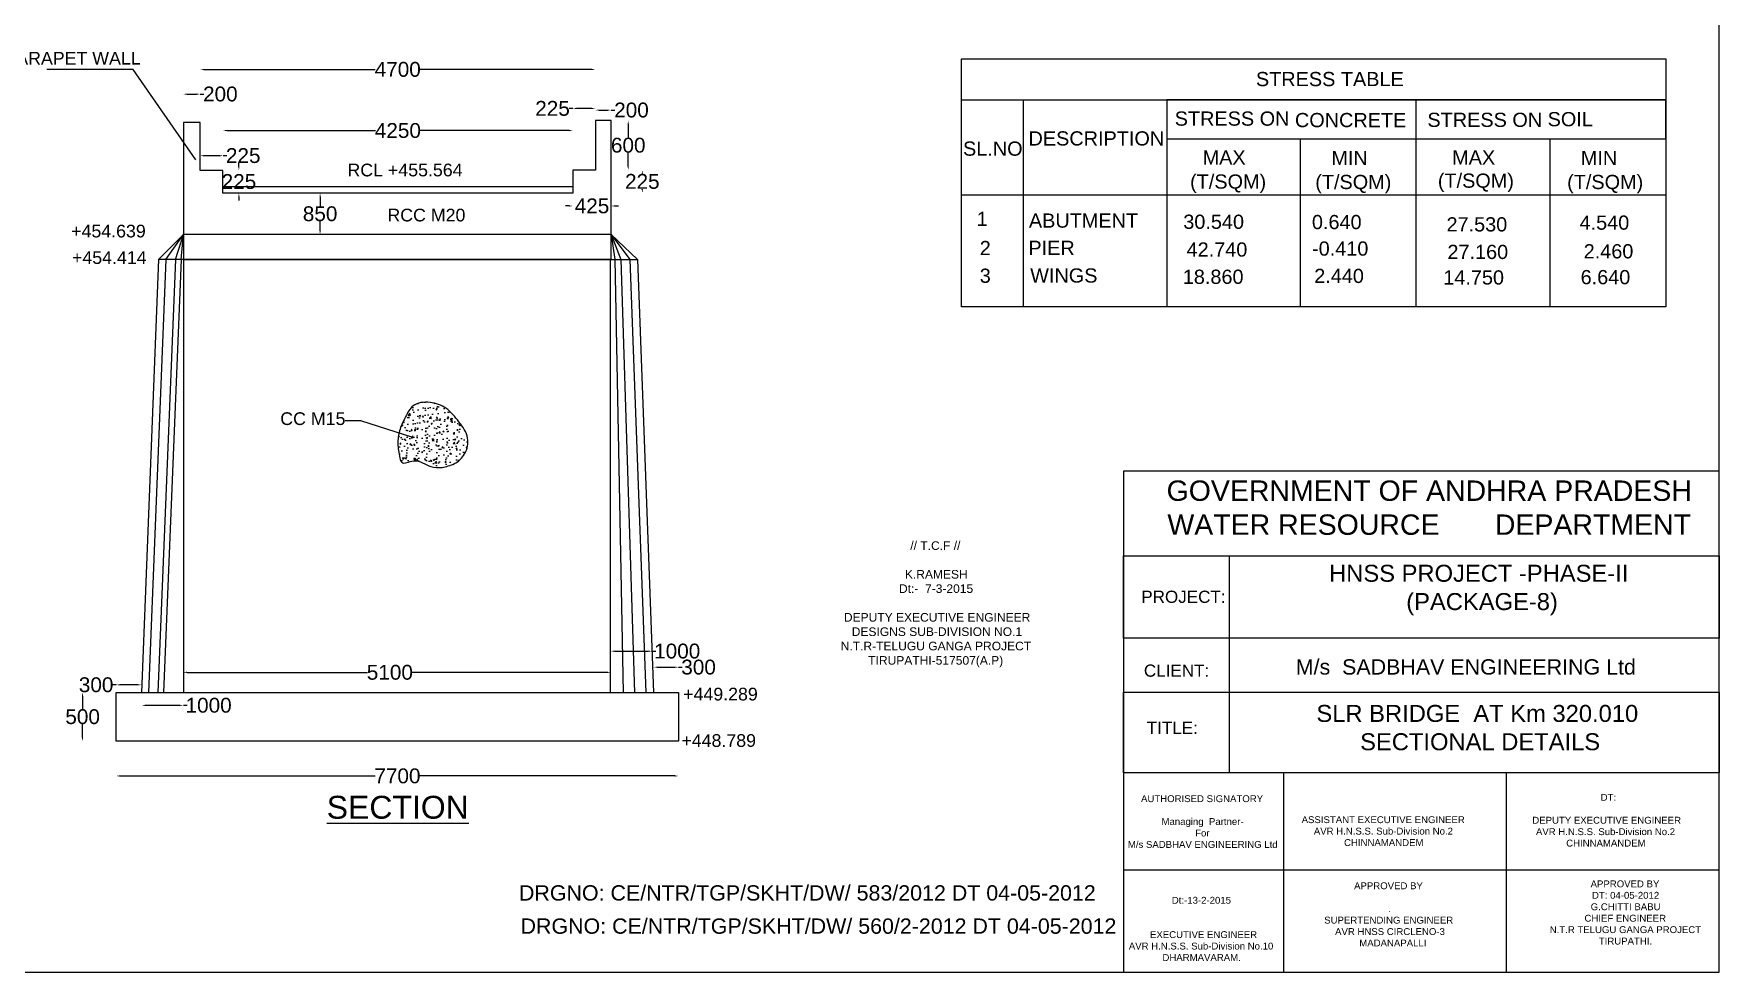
# Model space of a CAD drawing. Header units: inches. Extents: x 488932 to 506141, y -170181 to -158037.
# Drawn here: x 494785 to 506141, y -170181 to -163856 of the extents above; entities that cross this region are included whole.
import ezdxf

# ---------------------------------------------------------------- set-up
doc = ezdxf.new("R2010")
doc.units = ezdxf.units.IN
doc.header["$MEASUREMENT"] = 0
for name, color, linetype in [('DIMENSION', 7, 'Continuous'), ('DRAWING', 7, 'Continuous'), ('TEXT', 7, 'Continuous')]:
    doc.layers.add(name, color=color, linetype=linetype)
doc.styles.get("Standard").update_dxf_attribs({"font": 'arial.ttf'})
doc.dimstyles.new('ST100', dxfattribs={"dimtxt": 100, "dimasz": 25, "dimexe": 0, "dimexo": 300, "dimgap": 0.09, "dimtad": 0, "dimtih": 1, "dimtoh": 1, "dimdec": 0, "dimzin": 0, "dimdsep": 46, "dimtxsty": 'Standard', "dimcen": 0, "dimse1": 1, "dimse2": 1, "dimadec": 0, "dimazin": 0, "dimtfac": 1, "dimtdec": 0, "dimtofl": 0, "dimtmove": 0, "dimatfit": 3, "dimfxl": 2000, "dimtolj": 1, "dimtzin": 0, "dimarcsym": 0})

# ---------------------------------------------------------------- blocks, each defined once
blk = doc.blocks.new('*D78')
at = {"layer": 'Defpoints', "color": 0, "ltscale": 0.4, "transparency": 16777216}
for p in [(495906, -164263), (495793, -164454), (495906, -164454)]:
    blk.add_point(p, dxfattribs=at)
at = {"layer": 'DIMENSION', "color": 0, "lineweight": -2, "ltscale": 0.4, "transparency": 16777216}
for p, q in [((495818, -164263), (495881, -164263)), ((495906, -164263), (495931, -164263))]:
    blk.add_line(p, q, dxfattribs=at)
at = {"layer": 'DIMENSION', "color": 0, "ltscale": 0.4, "transparency": 16777216}
for points in [[(495818, -164259), (495818, -164268), (495793, -164263)], [(495881, -164259), (495881, -164268), (495906, -164263)]]:
    blk.add_solid(points, dxfattribs=at)
at = {"layer": 'DIMENSION', "color": 0, "ltscale": 0.4, "transparency": 16777216, "insert": (496042, -164263), "char_height": 100, "attachment_point": 5}
blk.add_mtext('\\A1;200', dxfattribs=at)
blk = doc.blocks.new('*D79')
at = {"layer": 'Defpoints', "color": 0, "ltscale": 0.4, "transparency": 16777216}
for p in [(498417, -164509), (496060, -164777), (498417, -164775)]:
    blk.add_point(p, dxfattribs=at)
at = {"layer": 'DIMENSION', "color": 0, "lineweight": -2, "ltscale": 0.4, "transparency": 16777216}
for p, q in [((496085, -164509), (497087, -164509)), ((498392, -164509), (497389, -164509))]:
    blk.add_line(p, q, dxfattribs=at)
at = {"layer": 'DIMENSION', "color": 0, "ltscale": 0.4, "transparency": 16777216}
for points in [[(496085, -164504), (496085, -164513), (496060, -164509)], [(498392, -164504), (498392, -164513), (498417, -164509)]]:
    blk.add_solid(points, dxfattribs=at)
at = {"layer": 'DIMENSION', "color": 0, "ltscale": 0.4, "transparency": 16777216, "insert": (497238, -164509), "char_height": 100, "attachment_point": 5}
blk.add_mtext('\\A1;4250', dxfattribs=at)
blk = doc.blocks.new('*D80')
at = {"layer": 'Defpoints', "color": 0, "ltscale": 0.4, "transparency": 16777216}
for p in [(498569, -164097), (495906, -164454), (498569, -166310)]:
    blk.add_point(p, dxfattribs=at)
at = {"layer": 'DIMENSION', "color": 0, "lineweight": -2, "ltscale": 0.4, "transparency": 16777216}
for p, q in [((495931, -164097), (497086, -164097)), ((498544, -164097), (497388, -164097))]:
    blk.add_line(p, q, dxfattribs=at)
at = {"layer": 'DIMENSION', "color": 0, "ltscale": 0.4, "transparency": 16777216}
for points in [[(495931, -164093), (495931, -164101), (495906, -164097)], [(498544, -164093), (498544, -164101), (498569, -164097)]]:
    blk.add_solid(points, dxfattribs=at)
at = {"layer": 'DIMENSION', "color": 0, "ltscale": 0.4, "transparency": 16777216, "insert": (497237, -164097), "char_height": 100, "attachment_point": 5}
blk.add_mtext('\\A1;4700', dxfattribs=at)
blk = doc.blocks.new('*D81')
at = {"layer": 'Defpoints', "color": 0, "ltscale": 0.4, "transparency": 16777216}
for p in [(498417, -164360), (498417, -164509), (498569, -164501)]:
    blk.add_point(p, dxfattribs=at)
at = {"layer": 'DIMENSION', "color": 0, "lineweight": -2, "ltscale": 0.4, "transparency": 16777216}
for p, q in [((498417, -164360), (498392, -164360)), ((498544, -164360), (498442, -164360))]:
    blk.add_line(p, q, dxfattribs=at)
at = {"layer": 'DIMENSION', "color": 0, "ltscale": 0.4, "transparency": 16777216}
for points in [[(498442, -164356), (498442, -164364), (498417, -164360)], [(498544, -164356), (498544, -164364), (498569, -164360)]]:
    blk.add_solid(points, dxfattribs=at)
at = {"layer": 'DIMENSION', "color": 0, "ltscale": 0.4, "transparency": 16777216, "insert": (498280, -164360), "char_height": 100, "attachment_point": 5}
blk.add_mtext('\\A1;225', dxfattribs=at)
blk = doc.blocks.new('*D82')
at = {"layer": 'Defpoints', "color": 0, "ltscale": 0.4, "transparency": 16777216}
for p in [(498569, -164441), (498675, -164371), (498675, -164441)]:
    blk.add_point(p, dxfattribs=at)
at = {"layer": 'DIMENSION', "color": 0, "lineweight": -2, "ltscale": 0.4, "transparency": 16777216}
for p, q in [((498594, -164371), (498650, -164371)), ((498675, -164371), (498700, -164371))]:
    blk.add_line(p, q, dxfattribs=at)
at = {"layer": 'DIMENSION', "color": 0, "ltscale": 0.4, "transparency": 16777216}
for points in [[(498594, -164367), (498594, -164375), (498569, -164371)], [(498650, -164367), (498650, -164375), (498675, -164371)]]:
    blk.add_solid(points, dxfattribs=at)
at = {"layer": 'DIMENSION', "color": 0, "ltscale": 0.4, "transparency": 16777216, "insert": (498812, -164371), "char_height": 100, "attachment_point": 5}
blk.add_mtext('\\A1;200', dxfattribs=at)
blk = doc.blocks.new('*D83')
at = {"layer": 'Defpoints', "color": 0, "ltscale": 0.4, "transparency": 16777216}
for p in [(498417, -164930), (498675, -164930), (498675, -165017)]:
    blk.add_point(p, dxfattribs=at)
at = {"layer": 'DIMENSION', "color": 0, "lineweight": -2, "ltscale": 0.4, "transparency": 16777216}
for p, q in [((498392, -165017), (498367, -165017)), ((498700, -165017), (498725, -165017))]:
    blk.add_line(p, q, dxfattribs=at)
at = {"layer": 'DIMENSION', "color": 0, "ltscale": 0.4, "transparency": 16777216}
for points in [[(498392, -165013), (498392, -165021), (498417, -165017)], [(498700, -165013), (498700, -165021), (498675, -165017)]]:
    blk.add_solid(points, dxfattribs=at)
at = {"layer": 'DIMENSION', "color": 0, "ltscale": 0.4, "transparency": 16777216, "insert": (498546, -165017), "char_height": 100, "attachment_point": 5}
blk.add_mtext('\\A1;425', dxfattribs=at)
blk = doc.blocks.new('*D77')
at = {"layer": 'Defpoints', "color": 0, "ltscale": 0.4, "transparency": 16777216}
for p in [(498417, -164775), (498417, -164930), (498885, -164930)]:
    blk.add_point(p, dxfattribs=at)
at = {"layer": 'DIMENSION', "color": 0, "lineweight": -2, "ltscale": 0.4, "transparency": 16777216}
for p, q in [((498885, -164800), (498885, -164801)), ((498885, -164905), (498885, -164903))]:
    blk.add_line(p, q, dxfattribs=at)
at = {"layer": 'DIMENSION', "color": 0, "ltscale": 0.4, "transparency": 16777216}
for points in [[(498881, -164800), (498889, -164800), (498885, -164775)], [(498881, -164905), (498889, -164905), (498885, -164930)]]:
    blk.add_solid(points, dxfattribs=at)
at = {"layer": 'DIMENSION', "color": 0, "ltscale": 0.4, "transparency": 16777216, "insert": (498885, -164852), "char_height": 100, "attachment_point": 5}
blk.add_mtext('\\A1;225', dxfattribs=at)
blk = doc.blocks.new('*D84')
at = {"layer": 'Defpoints', "color": 0, "ltscale": 0.4, "transparency": 16777216}
for p in [(496714, -164930), (496714, -165210), (496714, -165210)]:
    blk.add_point(p, dxfattribs=at)
at = {"layer": 'DIMENSION', "color": 0, "lineweight": -2, "ltscale": 0.4, "transparency": 16777216}
for p, q in [((496714, -164955), (496714, -165018)), ((496714, -165185), (496714, -165121))]:
    blk.add_line(p, q, dxfattribs=at)
at = {"layer": 'DIMENSION', "color": 0, "ltscale": 0.4, "transparency": 16777216}
for points in [[(496710, -164955), (496718, -164955), (496714, -164930)], [(496710, -165185), (496718, -165185), (496714, -165210)]]:
    blk.add_solid(points, dxfattribs=at)
at = {"layer": 'DIMENSION', "color": 0, "ltscale": 0.4, "transparency": 16777216, "insert": (496714, -165070), "char_height": 100, "attachment_point": 5}
blk.add_mtext('\\A1;850', dxfattribs=at)
blk = doc.blocks.new('*D85')
at = {"layer": 'Defpoints', "color": 0, "ltscale": 0.4, "transparency": 16777216}
for p in [(495793, -168160), (495793, -170140), (498672, -170140)]:
    blk.add_point(p, dxfattribs=at)
at = {"layer": 'DIMENSION', "color": 0, "lineweight": -2, "ltscale": 0.4, "transparency": 16777216}
for p, q in [((495818, -168160), (497034, -168160)), ((498647, -168160), (497333, -168160))]:
    blk.add_line(p, q, dxfattribs=at)
at = {"layer": 'DIMENSION', "color": 0, "ltscale": 0.4, "transparency": 16777216}
for points in [[(495818, -168155), (495818, -168164), (495793, -168160)], [(498647, -168155), (498647, -168164), (498672, -168160)]]:
    blk.add_solid(points, dxfattribs=at)
at = {"layer": 'DIMENSION', "color": 0, "ltscale": 0.4, "transparency": 16777216, "insert": (497184, -168160), "char_height": 100, "attachment_point": 5}
blk.add_mtext('\\A1;5100', dxfattribs=at)
blk = doc.blocks.new('*D86')
at = {"layer": 'Defpoints', "color": 0, "ltscale": 0.4, "transparency": 16777216}
for p in [(498672, -168023), (498950, -168013), (498950, -168017)]:
    blk.add_point(p, dxfattribs=at)
at = {"layer": 'DIMENSION', "color": 0, "lineweight": -2, "ltscale": 0.4, "transparency": 16777216}
for p, q in [((498697, -168017), (498925, -168017)), ((498950, -168017), (498975, -168017))]:
    blk.add_line(p, q, dxfattribs=at)
at = {"layer": 'DIMENSION', "color": 0, "ltscale": 0.4, "transparency": 16777216}
for points in [[(498697, -168013), (498697, -168021), (498672, -168017)], [(498925, -168013), (498925, -168021), (498950, -168017)]]:
    blk.add_solid(points, dxfattribs=at)
at = {"layer": 'DIMENSION', "color": 0, "ltscale": 0.4, "transparency": 16777216, "insert": (499120, -168017), "char_height": 100, "attachment_point": 5}
blk.add_mtext('\\A1;1000', dxfattribs=at)
blk = doc.blocks.new('*D87')
at = {"layer": 'Defpoints', "color": 0, "ltscale": 0.4, "transparency": 16777216}
for p in [(499129, -168125), (498961, -168295), (499129, -168295)]:
    blk.add_point(p, dxfattribs=at)
at = {"layer": 'DIMENSION', "color": 0, "lineweight": -2, "ltscale": 0.4, "transparency": 16777216}
for p, q in [((498986, -168125), (499104, -168125)), ((499129, -168125), (499154, -168125))]:
    blk.add_line(p, q, dxfattribs=at)
at = {"layer": 'DIMENSION', "color": 0, "ltscale": 0.4, "transparency": 16777216}
for points in [[(498986, -168121), (498986, -168129), (498961, -168125)], [(499104, -168121), (499104, -168129), (499129, -168125)]]:
    blk.add_solid(points, dxfattribs=at)
at = {"layer": 'DIMENSION', "color": 0, "ltscale": 0.4, "transparency": 16777216, "insert": (499264, -168125), "char_height": 100, "attachment_point": 5}
blk.add_mtext('\\A1;300', dxfattribs=at)
blk = doc.blocks.new('*D88')
at = {"layer": 'Defpoints', "color": 0, "ltscale": 0.4, "transparency": 16777216}
for p in [(495340, -168244), (495340, -168295), (495511, -168295)]:
    blk.add_point(p, dxfattribs=at)
at = {"layer": 'DIMENSION', "color": 0, "lineweight": -2, "ltscale": 0.4, "transparency": 16777216}
for p, q in [((495340, -168244), (495315, -168244)), ((495486, -168244), (495365, -168244))]:
    blk.add_line(p, q, dxfattribs=at)
at = {"layer": 'DIMENSION', "color": 0, "ltscale": 0.4, "transparency": 16777216}
for points in [[(495365, -168240), (495365, -168248), (495340, -168244)], [(495486, -168240), (495486, -168248), (495511, -168244)]]:
    blk.add_solid(points, dxfattribs=at)
at = {"layer": 'DIMENSION', "color": 0, "ltscale": 0.4, "transparency": 16777216, "insert": (495205, -168244), "char_height": 100, "attachment_point": 5}
blk.add_mtext('\\A1;300', dxfattribs=at)
blk = doc.blocks.new('*D89')
at = {"layer": 'Defpoints', "color": 0, "ltscale": 0.4, "transparency": 16777216}
for p in [(495511, -168295), (495793, -168295), (495793, -168382)]:
    blk.add_point(p, dxfattribs=at)
at = {"layer": 'DIMENSION', "color": 0, "lineweight": -2, "ltscale": 0.4, "transparency": 16777216}
for p, q in [((495536, -168382), (495768, -168382)), ((495793, -168382), (495818, -168382))]:
    blk.add_line(p, q, dxfattribs=at)
at = {"layer": 'DIMENSION', "color": 0, "ltscale": 0.4, "transparency": 16777216}
for points in [[(495536, -168378), (495536, -168386), (495511, -168382)], [(495768, -168378), (495768, -168386), (495793, -168382)]]:
    blk.add_solid(points, dxfattribs=at)
at = {"layer": 'DIMENSION', "color": 0, "ltscale": 0.4, "transparency": 16777216, "insert": (495963, -168382), "char_height": 100, "attachment_point": 5}
blk.add_mtext('\\A1;1000', dxfattribs=at)
blk = doc.blocks.new('*D90')
at = {"layer": 'Defpoints', "color": 0, "ltscale": 0.4, "transparency": 16777216}
for p in [(495340, -168623), (499129, -168623), (499129, -168858)]:
    blk.add_point(p, dxfattribs=at)
at = {"layer": 'DIMENSION', "color": 0, "lineweight": -2, "ltscale": 0.4, "transparency": 16777216}
for p, q in [((495365, -168858), (497086, -168858)), ((499104, -168858), (497383, -168858))]:
    blk.add_line(p, q, dxfattribs=at)
at = {"layer": 'DIMENSION', "color": 0, "ltscale": 0.4, "transparency": 16777216}
for points in [[(495365, -168854), (495365, -168862), (495340, -168858)], [(499104, -168854), (499104, -168862), (499129, -168858)]]:
    blk.add_solid(points, dxfattribs=at)
at = {"layer": 'DIMENSION', "color": 0, "ltscale": 0.4, "transparency": 16777216, "insert": (497235, -168858), "char_height": 100, "attachment_point": 5}
blk.add_mtext('\\A1;7700', dxfattribs=at)
blk = doc.blocks.new('*D91')
at = {"layer": 'Defpoints', "color": 0, "ltscale": 0.4, "transparency": 16777216}
for p in [(495114, -168295), (495340, -168295), (495340, -168623)]:
    blk.add_point(p, dxfattribs=at)
at = {"layer": 'DIMENSION', "color": 0, "lineweight": -2, "ltscale": 0.4, "transparency": 16777216}
for p, q in [((495114, -168320), (495114, -168408)), ((495114, -168598), (495114, -168510))]:
    blk.add_line(p, q, dxfattribs=at)
at = {"layer": 'DIMENSION', "color": 0, "ltscale": 0.4, "transparency": 16777216}
for points in [[(495109, -168320), (495118, -168320), (495114, -168295)], [(495109, -168598), (495118, -168598), (495114, -168623)]]:
    blk.add_solid(points, dxfattribs=at)
at = {"layer": 'DIMENSION', "color": 0, "ltscale": 0.4, "transparency": 16777216, "insert": (495114, -168459), "char_height": 100, "attachment_point": 5}
blk.add_mtext('\\A1;500', dxfattribs=at)
blk = doc.blocks.new('*D92')
at = {"layer": 'Defpoints', "color": 0, "ltscale": 0.4, "transparency": 16777216}
for p in [(496060, -164777), (496167, -164777), (496060, -164930)]:
    blk.add_point(p, dxfattribs=at)
at = {"layer": 'DIMENSION', "color": 0, "lineweight": -2, "ltscale": 0.4, "transparency": 16777216}
for p, q in [((496167, -164752), (496167, -164727)), ((496167, -164955), (496167, -164980))]:
    blk.add_line(p, q, dxfattribs=at)
at = {"layer": 'DIMENSION', "color": 0, "ltscale": 0.4, "transparency": 16777216}
for points in [[(496163, -164752), (496171, -164752), (496167, -164777)], [(496163, -164955), (496171, -164955), (496167, -164930)]]:
    blk.add_solid(points, dxfattribs=at)
at = {"layer": 'DIMENSION', "color": 0, "ltscale": 0.4, "transparency": 16777216, "insert": (496167, -164853), "char_height": 100, "attachment_point": 5}
blk.add_mtext('\\A1;225', dxfattribs=at)
blk = doc.blocks.new('*D93')
at = {"layer": 'Defpoints', "color": 0, "ltscale": 0.4, "transparency": 16777216}
for p in [(495906, -164777), (496060, -164678), (496060, -164777)]:
    blk.add_point(p, dxfattribs=at)
at = {"layer": 'DIMENSION', "color": 0, "lineweight": -2, "ltscale": 0.4, "transparency": 16777216}
for p, q in [((495931, -164678), (496035, -164678)), ((496060, -164678), (496085, -164678))]:
    blk.add_line(p, q, dxfattribs=at)
at = {"layer": 'DIMENSION', "color": 0, "ltscale": 0.4, "transparency": 16777216}
for points in [[(495931, -164674), (495931, -164683), (495906, -164678)], [(496035, -164674), (496035, -164683), (496060, -164678)]]:
    blk.add_solid(points, dxfattribs=at)
at = {"layer": 'DIMENSION', "color": 0, "ltscale": 0.4, "transparency": 16777216, "insert": (496196, -164678), "char_height": 100, "attachment_point": 5}
blk.add_mtext('\\A1;225', dxfattribs=at)
blk = doc.blocks.new('*D94')
at = {"layer": 'Defpoints', "color": 0, "ltscale": 0.4, "transparency": 16777216}
for p in [(498569, -164441), (498790, -164441), (498569, -164775)]:
    blk.add_point(p, dxfattribs=at)
at = {"layer": 'DIMENSION', "color": 0, "lineweight": -2, "ltscale": 0.4, "transparency": 16777216}
for p, q in [((498790, -164466), (498790, -164557)), ((498790, -164750), (498790, -164659))]:
    blk.add_line(p, q, dxfattribs=at)
at = {"layer": 'DIMENSION', "color": 0, "ltscale": 0.4, "transparency": 16777216}
for points in [[(498786, -164466), (498794, -164466), (498790, -164441)], [(498786, -164750), (498794, -164750), (498790, -164775)]]:
    blk.add_solid(points, dxfattribs=at)
at = {"layer": 'DIMENSION', "color": 0, "ltscale": 0.4, "transparency": 16777216, "insert": (498790, -164608), "char_height": 100, "attachment_point": 5}
blk.add_mtext('\\A1;600', dxfattribs=at)

msp = doc.modelspace()

# ---------------------------------------------------------------- hatches: boundary and pattern name
at = {"layer": 'DRAWING', "ltscale": 0.4}
h = msp.add_hatch(dxfattribs=at)
h.set_pattern_fill('AR-CONC', color=256, scale=13.216798, angle=0.1412, style=0)
h.set_pattern_definition([(50.141203, (-1509615.23, 880764.635), (94.818983, -8.0601703), [9.9125987, -109.0385853]), (355.141203, (-1509615.23, 880764.63), (-18.5834338, 99.37022), [7.930079, -87.2308682]), (100.592603, (-1509607.33, 880763.96), (76.2356197, 91.3099897), [8.4244123, -92.668538]), (46.325403, (-1509615.29, 880791.07), (141.108581, -21.5286236), [14.868898, -163.557878]), (96.776803, (-1509603.53, 880789.27), (123.214817, 129.051243), [12.636619, -139.002785]), (351.325403, (-1509615.3, 880791.07), (123.214716, 129.051339), [11.895118, -130.846302]), (21.141203, (-1509602.06, 880784.49), (79.022903, -53.018739), [9.9125987, -109.0385853]), (326.141203, (-1509602.06, 880784.49), (31.9222013, 95.9205804), [7.930079, -87.2308682]), (71.592603, (-1509595.475, 880780.07), (110.9451368, 42.9017546), [8.4244123, -92.668538]), (37.641203, (-1509615.23, 880764.635), (1.49870774, 44.00173605), [0, -86.1735244, 0, -88.552548, 0, -87.5612882]), (7.641203, (-1509615.23, 880764.635), (34.6407957, 52.2141294), [0, -50.4881692, 0, -84.1910046, 0, -33.3724155]), (327.641203, (-1509644.7, 880764.562), (70.5613666, -2.807145), [0, -33.0419955, 0, -103.091026, 0, -136.7938615]), (317.641203, (-1509657.92, 880764.53), (77.0456987, 13.42059), [0, -42.9545942, 0, -68.4630147, 0, -97.1434669])])
edge = h.paths.add_edge_path()
edge.add_spline(control_points=[(497535.5, -166779), (497509.9, -166779.6), (497442.5, -166781.2), (497367, -166707.9), (497261.2, -166769.2), (497243.7, -166681), (497233.7, -166612.1), (497248.5, -166517.5), (497289, -166439.3), (497337, -166344.9), (497457, -166332), (497572.2, -166373.1), (497648.9, -166469.9), (497723.4, -166571.5), (497699.3, -166689.8), (497624.2, -166759.9), (497563.8, -166772.8), (497534.9, -166779)], knot_values=[0, 0, 0, 0, 11.346759, 29.9353967, 42.1491997, 49.0017162, 63.2652715, 76.6606591, 90.5446923, 103.9898044, 121.6075457, 138.8080048, 158.082761, 176.8054394, 193.253562, 207.6708332, 220.9200686, 220.9200686, 220.9200686, 220.9200686], degree=3, periodic=0)

# ---------------------------------------------------------------- linework, layer by layer
for points in [[(506141, -158037), (488932, -158037), (488932, -170181), (506141, -170181)], [(501036.4, -164025), (505780.5, -164025), (505780.5, -165697.5), (501036.4, -165697.5)], [(501036.4, -164302.5), (505780.5, -164302.5), (505780.5, -164945.2), (501036.4, -164945.2)], [(501453, -164302.5), (502417.9, -164302.5), (502417.9, -165697.5), (501453, -165697.5)], [(502417.9, -164565.5), (505780.5, -164565.5), (505780.5, -164302.5), (502417.9, -164302.5)], [(504099.2, -164302.5), (505780.5, -164302.5), (505780.5, -165697.5), (504099.2, -165697.5)], [(495793.1, -165377.2), (498675.4, -165377.2), (498675.4, -165209.5), (495793.1, -165209.5)], [(495793.1, -168294.8), (498671.7, -168294.8), (498671.7, -165377.2), (495793.1, -165377.2)], [(495340, -168294.8), (499129, -168294.8), (499129, -168623), (495340, -168623)]]:
    msp.add_lwpolyline(points, close=True, dxfattribs=at)
for points in [[(498675.4, -165209.5), (498675.4, -164441.2), (498568.8, -164441.2), (498568.8, -164774.6), (498416.6, -164774.6), (498416.6, -164929.6), (496059.6, -164929.6), (496059.6, -164777.2), (495905.7, -164777.2), (495905.7, -164453.5), (495793.1, -164453.5), (495793.1, -165209.5)], [(503317.1, -164565.5), (503317.1, -165697.5)], [(504998.3, -164565.5), (504998.3, -165697.5)], [(496059.6, -164886.3), (498416.6, -164886.3)], [(495625.3, -165377.2), (495793.1, -165209.5)], [(495675.8, -165377.2), (495793.1, -165209.5)], [(495740.2, -165377.2), (495793.1, -165209.5)], [(495777.4, -165377.2), (495793.1, -165209.5)], [(498675.4, -165377.2), (498851.6, -165377.2), (498675.4, -165209.5)], [(498675.4, -165209.5), (498800.1, -165377.2)], [(498675.4, -165209.5), (498740.2, -165377.2)], [(498675.4, -165209.5), (498700.5, -165377.2)], [(495793.1, -165377.2), (495625.3, -165377.2), (495511, -168294.8)], [(495675.8, -165377.2), (495557.5, -168294.8)], [(495740.2, -165377.2), (495621.9, -168294.8)], [(495777.4, -165377.2), (495659.1, -168294.8)], [(498700.5, -165377.2), (498755.4, -168294.8)], [(498740.2, -165377.2), (498833.3, -168294.8)], [(498800.1, -165377.2), (498909.2, -168294.8)], [(498851.6, -165377.2), (498960.7, -168294.8)]]:
    msp.add_lwpolyline(points, dxfattribs=at)
msp.add_spline([(497534.9, -166779), (497618.6, -166753.4), (497687.6, -166687.7), (497708, -166580.9), (497649.5, -166471.9), (497561.8, -166379.5), (497454.8, -166341), (497340.8, -166364.3), (497290, -166437.2), (497252.5, -166521), (497238.2, -166608.3), (497248.1, -166702.1), (497264, -166744.5), (497344.1, -166734.6), (497460.8, -166773.1), (497535.5, -166779)], degree=3, dxfattribs=at)
at = {"layer": 'TEXT'}
for points in [[(506141, -166804.9), (502127, -166804.9), (502127, -170181), (506141, -170181)], [(502127, -167373.7), (506141, -167373.7), (506141, -167930.2), (502127, -167930.2)], [(502127, -168293.6), (506141, -168293.6), (506141, -168836.8), (502127, -168836.8)]]:
    msp.add_lwpolyline(points, close=True, dxfattribs=at)
for points in [[(502839.8, -167373.7), (502839.8, -168836.8)], [(503203.8, -168836.8), (503203.8, -170181)], [(504704.3, -168836.8), (504704.3, -170181)], [(502127, -169490.8), (506141, -169490.8)]]:
    msp.add_lwpolyline(points, dxfattribs=at)

# ---------------------------------------------------------------- texts
at = {"layer": 'DRAWING', "color": 7}
for s, height, p in [('200MM THK. PARAPET WALL', 85.707, (493848.7, -164064.6)), ('RCL +455.564', 85.707, (496898.4, -164817.6)), ('RCC M20', 85.71, (497167.5, -165121.2)), ('+454.639', 85.71, (495036.8, -165229)), ('+454.414', 85.71, (495042.4, -165407.7)), (' CC M15', 85.71, (496412.4, -166493.1)), (' +449.289', 85.71, (499127, -168349.3)), (' +448.789', 85.71, (499115, -168662.2))]:
    msp.add_text(s, height=height, rotation=0.01749, dxfattribs=at).set_placement(p)
at = {"layer": 'DRAWING', "char_height": 95.75, "attachment_point": 1}
for s, insert, width in [('CONCRETE', (503282, -164390.3), 773.596), ('(T/SQM)', (502575.5, -164804.5), 524.715), ('(T/SQM)', (503418.8, -164807.5), 524.715), ('(T/SQM)', (504244.8, -164798.5), 524.715), ('(T/SQM)', (505115.8, -164807.5), 524.715)]:
    msp.add_mtext(s, dxfattribs=dict(at, insert=insert, width=width))
at = {"layer": 'TEXT'}
for s, height, p in [('STRESS TABLE', 95.752, (503019.2, -164209.6)), ('STRESS ON ', 95.75, (502472, -164476)), ('STRESS ON ', 95.75, (504174.6, -164484.3)), ('SOIL ', 95.75, (504984.4, -164479.8)), ('DESCRIPTION ', 95.752, (501487, -164609.6)), ('SL.NO ', 95.75, (501045.7, -164678.4)), ('MAX', 95.75, (502660, -164737.9)), ('MIN', 95.75, (503526.9, -164741.2)), ('MAX', 95.75, (504341.3, -164737.9)), ('MIN', 95.75, (505208.2, -164741.2)), ('1', 95.8, (501137.5, -165151.7)), ('ABUTMENT ', 95.75, (501489.6, -165163.4)), ('30.540', 95.75, (502529.8, -165171.2)), ('0.640', 95.75, (503396.4, -165173.3)), ('27.530', 95.75, (504303.2, -165188.8)), ('4.540', 95.75, (505199.7, -165177)), ('2', 95.8, (501158.3, -165348.5)), ('PIER', 95.75, (501485.9, -165347.1)), ('42.740', 95.75, (502552.1, -165358.3)), ('-0.410', 95.75, (503397.4, -165351.7)), ('27.160', 95.75, (504309.4, -165374.5)), ('2.460', 95.75, (505227.4, -165370.2)), ('3', 95.8, (501158.4, -165535)), ('WINGS', 95.75, (501498.3, -165533.3)), ('18.860', 95.75, (502526.5, -165541.9)), ('2.440', 95.75, (503411.8, -165536.1)), ('14.750', 95.75, (504281.4, -165546.4)), ('6.640', 95.75, (505206.8, -165544.4))]:
    msp.add_text(s, height=height, dxfattribs=at).set_placement(p)
at = {"layer": 'TEXT', "color": 7, "width": 3916.869, "attachment_point": 5}
for s, insert, char_height in [('GOVERNMENT OF ANDHRA PRADESH\\PWATER RESOURCE       DEPARTMENT', (504186.7, -167050.9), 137.344), ('HNSS PROJECT -PHASE-II\\P (PACKAGE-8)', (504520.4, -167604.7), 114.453)]:
    msp.add_mtext(s, dxfattribs=dict(at, insert=insert, char_height=char_height))
at = {"layer": 'TEXT', "attachment_point": 1}
for s, insert, char_height, width in [('\\pi1286.9;// T.C.F //\\P\\pi1455.7;\\P\\pi1250.3;K.RAMESH\\P\\pi1210.5;Dt:-  7-3-2015\\P\\pi1455.7;\\P\\pi816.85; DEPUTY EXECUTIVE ENGINEER\\P\\pi892.19;DESIGNS SUB-DIVISION NO.1\\P\\pi818.06;N.T.R-TELUGU GANGA PROJECT\\P\\pi1003.3;TIRUPATHI-517507(A.P)', (499403.7, -167276.6), 58.005, 2911.438), ('PROJECT:', (502246.8, -167609.3), 82.23, 767.206), ('\\pi181.76;M/s  SADBHAV ENGINEERING Ltd', (503105.7, -168071.5), 103.225, 2634.184), ('CLIENT:', (502264.3, -168107), 82.23, 767.206), ('\\pi699.74;SLR BRIDGE  AT Km 320.010\\P\\pi949.88; SECTIONAL DETAILS', (502727, -168379.3), 114.453, 3552.936), ('TITLE:', (502283.2, -168492.4), 82.23, 445.885), ('\\pi1094.1;  DT:\\P\\pi1161.2;\\P\\pi651.62; DEPUTY EXECUTIVE ENGINEER\\P\\pi694.15;AVR H.N.S.S. Sub-Division No.2\\P\\pi897.76;CHINNAMANDEM', (504211.6, -168978.9), 46.271, 2322.497), ('{\\L SECTION}', (496698.6, -168991.8), 154.186, 1600.288), ('\\pi750.27;AUTHORISED SIGNATORY\\P\\pi1161.2;\\P\\pi887.99;Managing  Partner-\\P\\pi1115;For \\P\\pi661.31;M/s SADBHAV ENGINEERING Ltd', (501494.9, -168987.9), 46.271, 2322.497), ('\\pi1161.2;\\P\\P\\pi612.1;ASSISTANT EXECUTIVE ENGINEER\\P\\pi694.15;AVR H.N.S.S. Sub-Division No.2\\P\\pi897.76;CHINNAMANDEM', (502715.1, -168975.2), 46.271, 2322.497), ('\\pi6.0787;DRGNO: CE/NTR/TGP/SKHT/DW/ 583/2012 DT 04-05-2012', (498047.7, -169594.4), 103.225, 3880.137), ('\\pi929.8;APPROVED BY\\P\\pi1161.2;\\P\\pi1158;.  \\P\\pi728.52;SUPERTENDING ENGINEER                \\P\\pi783.77; AVR HNSS CIRCLENO-3\\P\\pi910.89;   MADANAPALLI', (502750.7, -169575), 46.271, 2322.497), ('\\pi929.8;APPROVED BY\\P\\pi939.08;DT: 04-05-2012 \\P\\pi930.33;G.CHITTI BABU \\P\\pi888.51;CHIEF ENGINEER               \\P\\pi654.36;N.T.R TELUGU GANGA PROJECT\\P\\pi985.25;TIRUPATHI.', (504344.2, -169562), 46.271, 2322.497), ('\\pi965.62;Dt:-13-2-2015\\P\\pi1152.3; \\P\\pi1161.2;\\P\\pi782.71;  EXECUTIVE ENGINEER\\P\\pi676.01;AVR H.N.S.S. Sub-Division No.10\\P\\pi902.57;DHARMAVARAM.', (501486.8, -169672.6), 46.271, 2322.497), ('\\pi6.0787;DRGNO: CE/NTR/TGP/SKHT/DW/ 560/2-2012 DT 04-05-2012', (498058.5, -169818), 103.225, 4008.358)]:
    msp.add_mtext(s, dxfattribs=dict(at, insert=insert, char_height=char_height, width=width))

# ---------------------------------------------------------------- dimensions: what is measured, and where the dimension line sits
at = {"layer": 'DIMENSION', "ltscale": 0.4}
for base, p1, p2, text, picture, middle in [((498568.8, -164096.8), (495905.7, -164453.5), (498568.8, -166309.7), '4700', '*D80', (497237.2, -164096.8)), ((495905.7, -164263.5), (495793.1, -164453.5), (495905.7, -164453.5), '200', '*D78', (496041.9, -164263.5)), ((498416.6, -164360.3), (498568.8, -164500.9), (498416.6, -164508.6), '225', '*D81', (498279.8, -164360.3)), ((498675.4, -164371), (498568.8, -164441.2), (498675.4, -164441.2), '200', '*D82', (498811.6, -164371)), ((498416.6, -164508.6), (496059.6, -164777.2), (498416.6, -164774.6), '4250', '*D79', (497238.1, -164508.6)), ((496059.6, -164678.5), (495905.7, -164777.2), (496059.6, -164777.2), '225', '*D93', (496196.4, -164678.5)), ((498675.4, -165016.8), (498416.6, -164929.6), (498675.4, -164929.6), '425', '*D83', (498546, -165016.8)), ((498950.2, -168017.1), (498671.7, -168023.5), (498950.2, -168013), '1000', '*D86', (499119.7, -168017.1)), ((499129, -168125), (498960.7, -168294.8), (499129, -168294.8), '300', '*D87', (499264.4, -168125)), ((495340, -168244.1), (495511, -168294.8), (495340, -168294.8), '300', '*D88', (495204.6, -168244.1)), ((495793.1, -168381.7), (495511, -168294.8), (495793.1, -168294.8), '1000', '*D89', (495962.7, -168381.7)), ((499129, -168858.2), (495340, -168623), (499129, -168623), '7700', '*D90', (497234.5, -168858.2))]:
    dim = msp.add_linear_dim(base=base, p1=p1, p2=p2, text=text, dimstyle='ST100', dxfattribs=at)
    dim.commit()
    dim.dimension.update_dxf_attribs({"geometry": picture, "text_midpoint": middle})
for base, p1, p2, text, picture, middle in [((498790, -164441.2), (498568.8, -164774.6), (498568.8, -164441.2), '600', '*D94', (498790, -164607.9)), ((496167, -164777.2), (496059.6, -164929.6), (496059.6, -164777.2), '225', '*D92', (496167, -164853.4)), ((498884.9, -164929.6), (498416.6, -164774.6), (498416.6, -164929.6), '225', '*D77', (498884.9, -164852.1)), ((496714.3, -165209.5), (496714.3, -164929.6), (496714.3, -165209.5), '850', '*D84', (496714.3, -165069.6)), ((495113.5, -168294.8), (495340, -168623), (495340, -168294.8), '500', '*D91', (495113.5, -168458.9))]:
    dim = msp.add_linear_dim(base=base, p1=p1, p2=p2, angle=90, text=text, dimstyle='ST100', dxfattribs=at)
    dim.commit()
    dim.dimension.update_dxf_attribs({"geometry": picture, "text_midpoint": middle})
dim = msp.add_linear_dim(base=(495793.1, -168159.5), p1=(498671.7, -170139.5), p2=(495793.1, -170139.5), text='5100', dimstyle='ST100', dxfattribs=at)
dim.commit()
dim.dimension.update_dxf_attribs({"geometry": '*D85', "text_midpoint": (497183.5, -168159.5), "dimtype": 160})

# ---------------------------------------------------------------- leaders
at = {"layer": 'DRAWING', "ltscale": 0.4}
msp.add_leader([(497338.2, -166577.4), (496988.9, -166465.4), (496882.9, -166465.7)], dimstyle='ST100', override={"dimgap": 0.09, "dimtad": 0}, dxfattribs=at)
at = {"layer": 'TEXT', "ltscale": 0.4}
msp.add_leader([(495876.5, -164705.3), (495455.3, -164097.6), (494873.8, -164097.6)], dimstyle='ST100', override={"dimgap": 0.09, "dimtad": 0}, dxfattribs=at)

doc.saveas('drawing.dxf')
